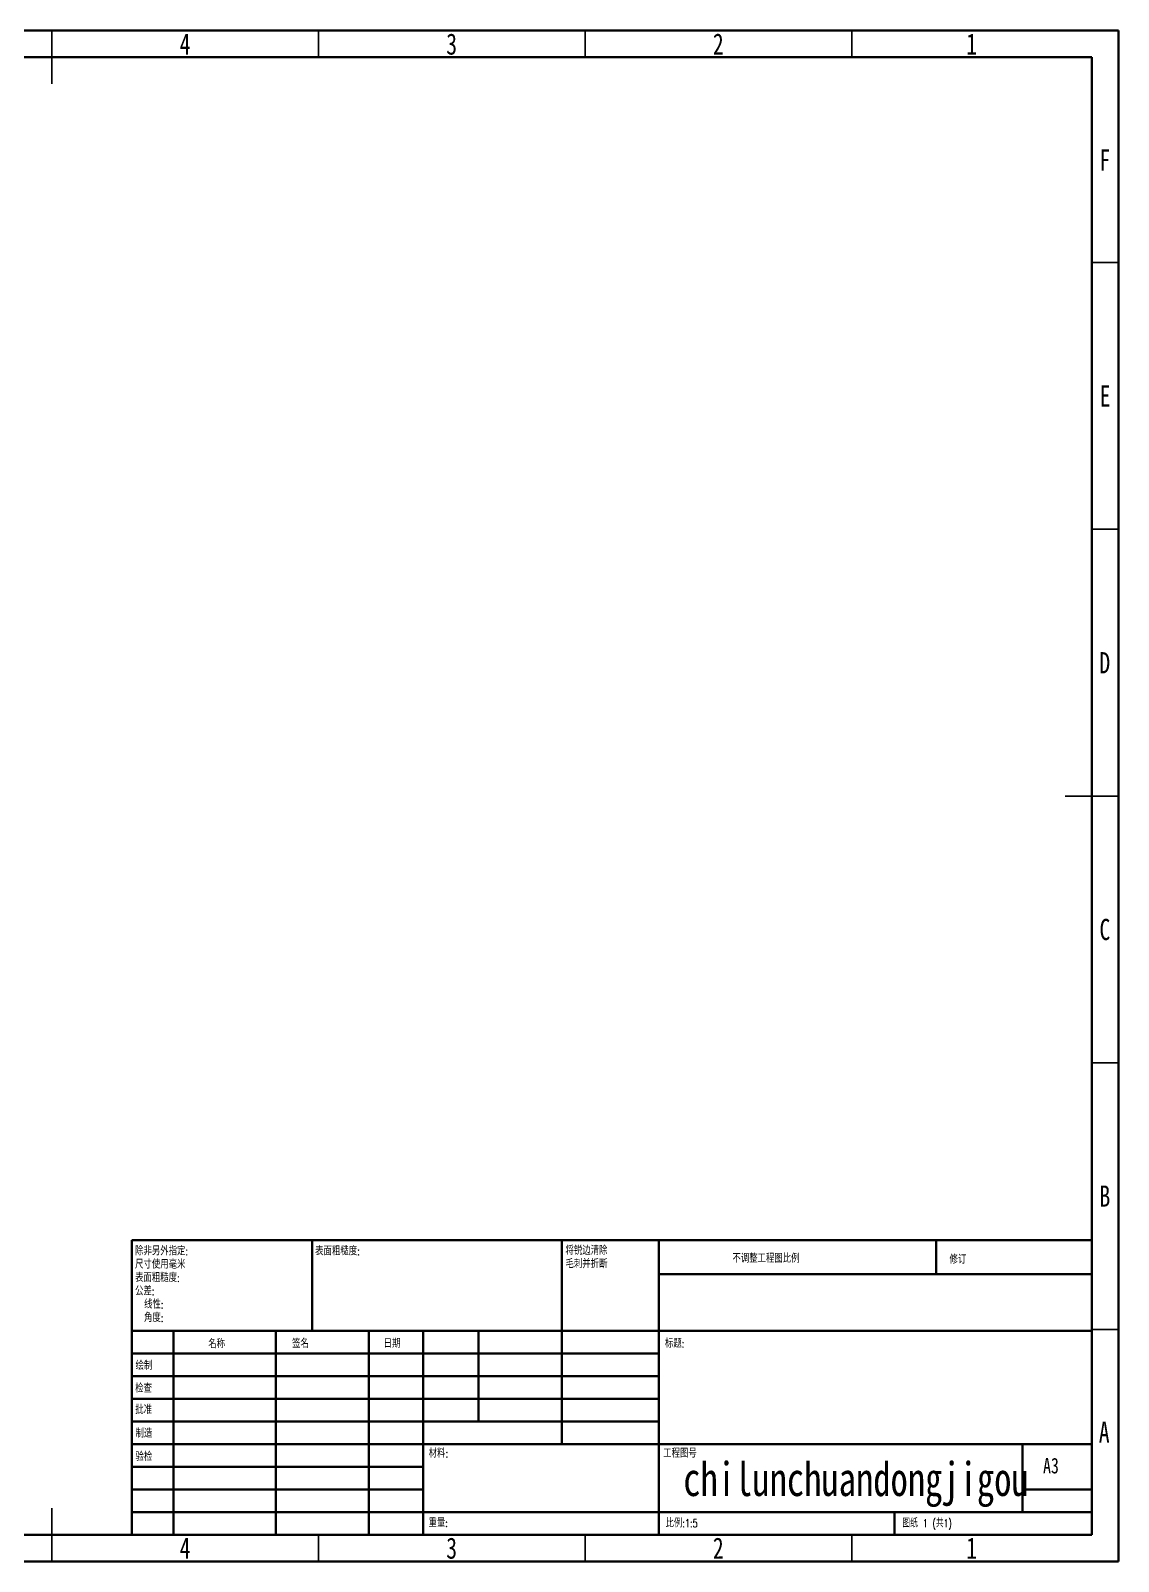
# Model space of a CAD drawing. Header units: millimetres. Extents: x 15 to 415, y 5 to 292.
# Drawn here: x 211 to 415, y 5 to 292 of the extents above; entities that cross this region are included whole.
import ezdxf

# ---------------------------------------------------------------- set-up
doc = ezdxf.new("R2010")
doc.units = ezdxf.units.MM
doc.styles.add('SLDTEXTSTYLE0', font='TXT', dxfattribs={"width": 0.75})
doc.styles.add('SLDTEXTSTYLE1', font='TXT', dxfattribs={"width": 0.75, "bigfont": 'bigfont'})
doc.styles.add('SLDTEXTSTYLE2', font='TXT', dxfattribs={"width": 0.694444, "bigfont": 'bigfont'})

msp = doc.modelspace()

# ---------------------------------------------------------------- linework, layer by layer
at = {"color": 7, "linetype": 'Continuous', "lineweight": 70}
for p, q in [((15, 292), (415, 292)), ((415, 292), (415, 5)), ((20, 287), (410, 287)), ((410, 287), (410, 10)), ((410, 10), (20, 10)), ((415, 5), (15, 5))]:
    msp.add_line(p, q, dxfattribs=at)
at = {"color": 7, "linetype": 'Continuous', "lineweight": 35}
for p, q in [((215, 292), (215, 282)), ((215, 287), (215, 292)), ((265, 287), (265, 292)), ((315, 287), (315, 292)), ((365, 287), (365, 292)), ((410, 248.5), (415, 248.5)), ((410, 198.5), (415, 198.5)), ((415, 148.5), (405, 148.5)), ((410, 148.5), (415, 148.5)), ((410, 98.5), (415, 98.5)), ((410, 48.5), (415, 48.5)), ((215, 5), (215, 15)), ((215, 10), (215, 5)), ((265, 10), (265, 5)), ((315, 10), (315, 5)), ((365, 10), (365, 5))]:
    msp.add_line(p, q, dxfattribs=at)
at = {"color": 7, "linetype": 'Continuous', "lineweight": 50}
for p, q in [((230, 65.25), (410, 65.25)), ((230, 65.25), (230, 10)), ((263.8, 48.25), (263.8, 65.25)), ((310.6, 65.25), (310.6, 27)), ((328.8, 65.25), (328.8, 10)), ((380.8, 58.88), (380.8, 65.25)), ((410, 58.88), (328.8, 58.88)), ((410, 48.25), (230, 48.25)), ((237.8, 48.25), (237.8, 10)), ((256.99, 48.25), (256.99, 10)), ((274.4, 48.25), (274.4, 10)), ((284.6, 10), (284.6, 48.25)), ((295, 31.25), (295, 48.25)), ((328.8, 44), (230, 44)), ((328.8, 39.75), (230, 39.75)), ((328.8, 35.5), (230, 35.5)), ((328.8, 31.25), (230, 31.25)), ((284.6, 27), (230, 27)), ((284.6, 27), (410, 27)), ((397, 14.25), (397, 27)), ((284.6, 22.75), (230, 22.75)), ((284.6, 18.5), (230, 18.5)), ((410, 18.5), (397, 18.5)), ((230, 14.25), (410, 14.25)), ((373, 10), (373, 14.25))]:
    msp.add_line(p, q, dxfattribs=at)

# ---------------------------------------------------------------- texts
at = {"color": 7, "linetype": 'Continuous', "lineweight": 0}
for s, insert, char_height, attachment_point, style in [('4', (239.96, 291.47), 3.97, 2, 'SLDTEXTSTYLE0'), ('3', (289.96, 291.47), 3.97, 2, 'SLDTEXTSTYLE0'), ('2', (339.96, 291.47), 3.97, 2, 'SLDTEXTSTYLE0'), ('1', (387.46, 291.47), 3.97, 2, 'SLDTEXTSTYLE0'), ('F', (412.46, 269.72), 3.97, 2, 'SLDTEXTSTYLE0'), ('E', (412.51, 225.47), 3.97, 2, 'SLDTEXTSTYLE0'), ('D', (412.45, 175.47), 3.97, 2, 'SLDTEXTSTYLE0'), ('C', (412.46, 125.47), 3.97, 2, 'SLDTEXTSTYLE0'), ('B', (412.47, 75.47), 3.97, 2, 'SLDTEXTSTYLE0'), ('除非另外指定:', (230.59, 63.92), 1.5, 1, 'SLDTEXTSTYLE1'), ('表面粗糙度:', (264.37, 63.92), 1.5, 1, 'SLDTEXTSTYLE1'), ('将锐边清除', (311.31, 64), 1.5, 1, 'SLDTEXTSTYLE1'), ('尺寸使用毫米', (230.59, 61.42), 1.5, 1, 'SLDTEXTSTYLE1'), ('毛刺并折断', (311.31, 61.5), 1.5, 1, 'SLDTEXTSTYLE1'), ('不调整工程图比例', (342.61, 62.53), 1.5, 1, 'SLDTEXTSTYLE1'), ('修订', (383.33, 62.33), 1.5, 1, 'SLDTEXTSTYLE1'), ('表面粗糙度:', (230.59, 58.92), 1.5, 1, 'SLDTEXTSTYLE1'), ('公差:', (230.59, 56.42), 1.5, 1, 'SLDTEXTSTYLE1'), ('线性:', (232.28, 53.92), 1.5, 1, 'SLDTEXTSTYLE1'), ('角度:', (232.28, 51.42), 1.5, 1, 'SLDTEXTSTYLE1'), ('名称', (244.32, 46.5), 1.5, 1, 'SLDTEXTSTYLE1'), ('签名', (260.03, 46.56), 1.5, 1, 'SLDTEXTSTYLE1'), ('日期', (277.21, 46.58), 1.5, 1, 'SLDTEXTSTYLE1'), ('标题:', (329.96, 46.58), 1.5, 1, 'SLDTEXTSTYLE1'), ('绘制', (230.68, 42.43), 1.5, 1, 'SLDTEXTSTYLE1'), ('检查', (230.62, 38.15), 1.5, 1, 'SLDTEXTSTYLE1'), ('批准', (230.62, 34.18), 1.5, 1, 'SLDTEXTSTYLE1'), ('制造', (230.68, 29.73), 1.5, 1, 'SLDTEXTSTYLE1'), ('A', (412.34, 31.22), 3.97, 2, 'SLDTEXTSTYLE0'), ('材料:', (285.65, 25.99), 1.5, 1, 'SLDTEXTSTYLE1'), ('工程图号', (329.63, 25.99), 1.5, 1, 'SLDTEXTSTYLE1'), ('验检', (230.68, 25.35), 1.5, 1, 'SLDTEXTSTYLE1'), ('chilunchuandongjigou', (365.79, 23.61), 6.35, 2, 'SLDTEXTSTYLE0'), ('A3', (400.87, 24.41), 2.91, 1, 'SLDTEXTSTYLE0'), ('重量:', (285.62, 12.95), 1.499, 1, 'SLDTEXTSTYLE1'), ('比例:1:5', (330.07, 12.9), 1.5, 1, 'SLDTEXTSTYLE1'), ('图纸 1 (共1)', (374.48, 12.9), 1.5, 1, 'SLDTEXTSTYLE2'), ('4', (239.96, 9.47), 3.97, 2, 'SLDTEXTSTYLE0'), ('3', (289.96, 9.47), 3.97, 2, 'SLDTEXTSTYLE0'), ('2', (339.96, 9.47), 3.97, 2, 'SLDTEXTSTYLE0'), ('1', (387.46, 9.47), 3.97, 2, 'SLDTEXTSTYLE0')]:
    msp.add_mtext(s, dxfattribs=dict(at, insert=insert, char_height=char_height, attachment_point=attachment_point, style=style))

doc.saveas('drawing.dxf')
